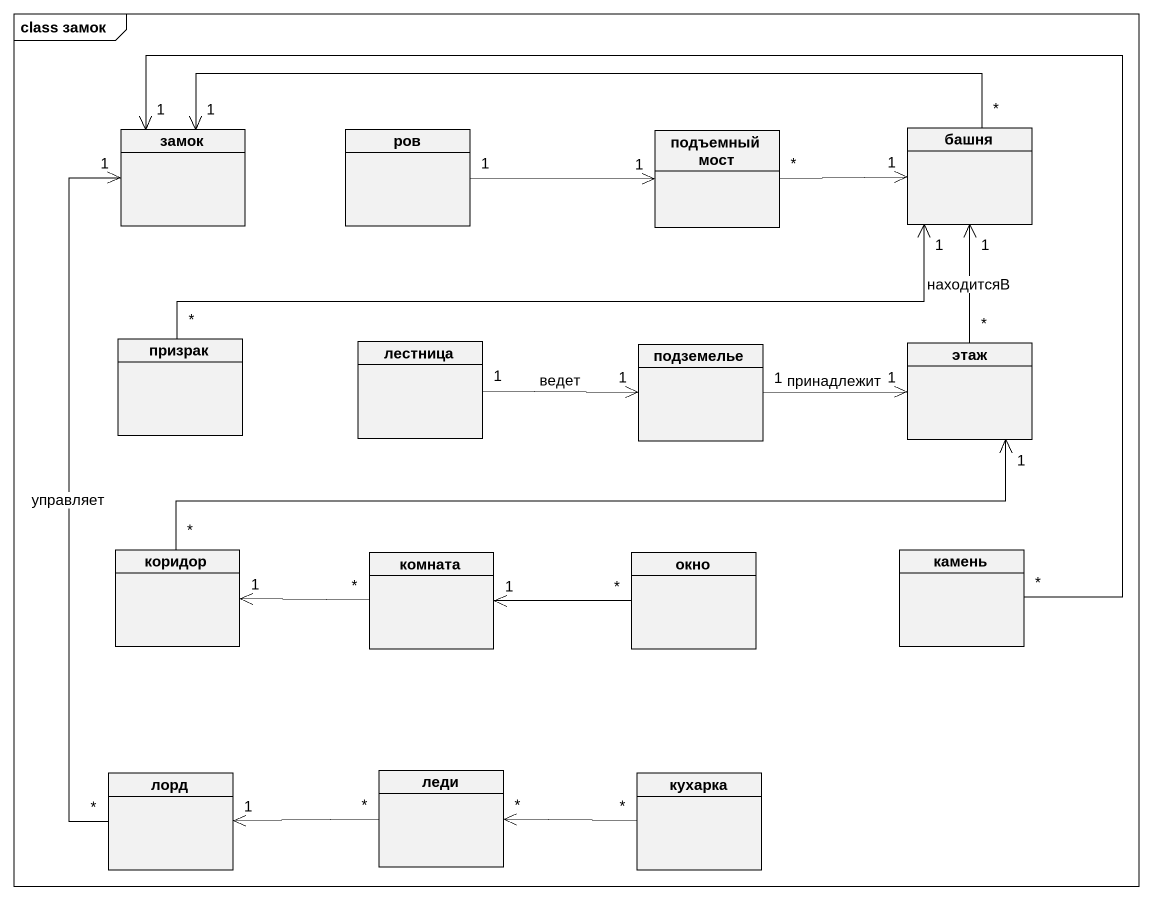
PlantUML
@startuml
mainframe class замок
hide circle
hide empty members
class замок
class ров
class "подъемный мост" as подъемный_мост
class башня
class призрак
class лестница
class подземелье
class этаж
class коридор
class комната
class окно
class камень
class лорд
class леди
class кухарка
ров "1" -right-> "1" подъемный_мост
подъемный_мост "*" -right-> "1" башня
башня "*" -left-> "1" замок
призрак "*" -right-> "1" башня
лестница "1" -right-> "1" подземелье : ведет
подземелье "1" -right-> "1" этаж : принадлежит
этаж "*" -up-> "1" башня : находитсяВ
коридор "*" -right-> "1" этаж
комната "*" -left-> "1" коридор
окно "*" -left-> "1" комната
камень "*" -left-> "1" замок
лорд "*" -up-> "1" замок : управляет
леди "*" -left-> "1" лорд
кухарка "*" -left-> "*" леди
@enduml
